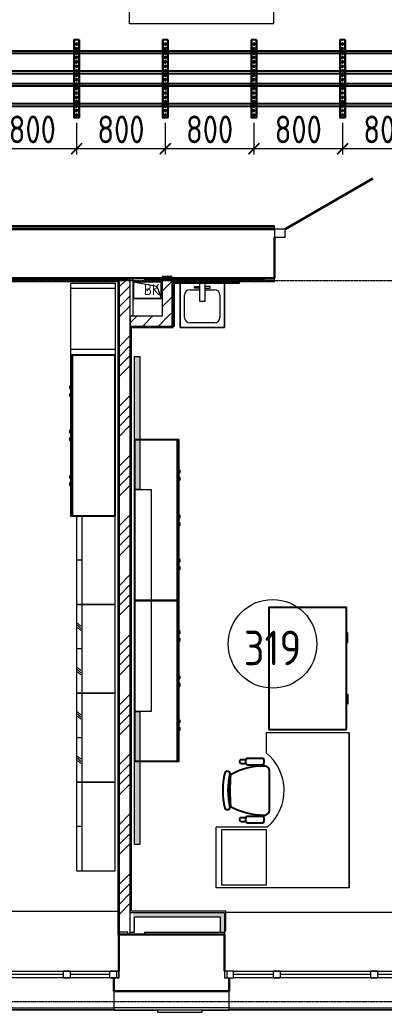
# Model space of a CAD drawing. Header units: millimetres. Extents: x -42533 to 645315, y 3457 to 82611.
# Drawn here: x 303572 to 306860, y 28174 to 37122 of the extents above; entities that cross this region are included whole.
import ezdxf
from ezdxf.enums import TextEntityAlignment as Align

# ---------------------------------------------------------------- set-up
doc = ezdxf.new("R2018")
doc.units = ezdxf.units.MM
doc.linetypes.add('ADSK_Линия сетки', pattern=[25, 20, -2.5, 0, -2.5])
for name, color, linetype in [('00_00_потолок_Панели из стали', 7, 'Continuous'), ('ЭОМ_Лотки авар.', 1, 'Continuous'), ('ЭОМ_Лотки рабочие', 5, 'Continuous')]:
    doc.layers.add(name, color=color, linetype=linetype)
for name, color, linetype, lineweight in [('_ Окна', 7, 'Continuous', 9), ('Аннотация', 7, 'Continuous', 18), ('Двери', 7, 'Continuous', 9), ('Обобщенные модели', 7, 'Continuous', 18), ('Окна', 7, 'Continuous', 9), ('Оси', 253, 'Continuous', 9), ('Перекрытие', 7, 'Continuous', 18), ('Сантехника', 7, 'Continuous', 18), ('Стены внутренние', 7, 'Continuous', 18), ('Стены наружные', 7, 'Continuous', 18), ('Стены несущие', 7, 'Continuous', 30), ('Стены отделка', 7, 'Continuous', 30), ('Стены штриховка', 7, 'Continuous', 9), ('ТХ', 5, 'Continuous', 0), ('ШТРИХОВКА', 252, 'Continuous', 15)]:
    doc.layers.add(name, color=color, linetype=linetype, lineweight=lineweight)
doc.layers.add('Линии', color=7, linetype='Continuous', lineweight=9, true_color=0x00a600)
doc.styles.add('GOST Common', font='GOST_Common.ttf', dxfattribs={"width": 0.9, "height": 350})
doc.styles.add('GOST Common_4', font='GOST_Common.ttf', dxfattribs={"width": 0.9, "height": 200})
doc.styles.get("Standard").update_dxf_attribs({"font": 'arial.ttf'})
doc.styles.add('М2', font='isocpeur.ttf', dxfattribs={"width": 0.8})
doc.dimstyles.new('М2-100', dxfattribs={"dimtxt": 250, "dimasz": 100, "dimexe": 50, "dimexo": 50, "dimgap": 50, "dimtad": 1, "dimdec": 0, "dimzin": 1, "dimtxsty": 'М2', "dimblk": 'ARCHTICK', "dimcen": 2.5, "dimdle": 50, "dimclre": 256, "dimclrt": 256, "dimadec": 0, "dimazin": 0, "dimtfac": 1, "dimtdec": 0, "dimtix": 1, "dimtmove": 1, "dimatfit": 3, "dimldrblk": 'NONE', "dimfxl": 1, "dimtolj": 1, "dimlwd": 9, "dimlwe": 9, "dimarcsym": 1})
pattern_1 = [(45, (507.34, 158.9), (-70.71068, 70.71068), [])]

# ---------------------------------------------------------------- blocks, each defined once
blk = doc.blocks.new('GM_Отверстие прямоугольное _в плите_ - Отверстие-V7-План 3-го этажа')
at = {"layer": 'Обобщенные модели'}
for p, q in [((-75, -125), (-75, 125)), ((-75, 125), (75, 125)), ((75, 125), (-75, 125)), ((-75, 125), (-75, -125)), ((-37.5, 87.5), (75, 125)), ((75, 125), (75, -125)), ((75, -125), (75, 125)), ((-75, -125), (-37.5, 87.5)), ((75, -125), (-75, -125)), ((-75, -125), (75, -125))]:
    blk.add_line(p, q, dxfattribs=at)
for start, end in [(360, 180), (180, 360), (60, 165), (300, 360), (195, 270)]:
    blk.add_arc((0, 0), 2.5, start, end, dxfattribs=at)
blk = doc.blocks.new('GM_Отверстие прямоугольное _в плите_ - Отверстие-V21-План 3-го этажа')
at = {"layer": 'Обобщенные модели'}
for p, q in [((-75, -125), (-75, 125)), ((-75, 125), (75, 125)), ((75, 125), (-75, 125)), ((-75, 125), (-75, -125)), ((-37.5, 87.5), (75, 125)), ((75, 125), (75, -125)), ((75, -125), (75, 125)), ((-75, -125), (-37.5, 87.5)), ((75, -125), (-75, -125)), ((-75, -125), (75, -125))]:
    blk.add_line(p, q, dxfattribs=at)
for start, end in [(360, 180), (180, 360), (60, 165), (300, 360), (195, 270)]:
    blk.add_arc((0, 0), 2.5, start, end, dxfattribs=at)
blk = doc.blocks.new('ТХ 3 этаж')
at = {"lineweight": 0}
h = blk.add_hatch(color=8, dxfattribs=at)
h.dxf.hatch_style = 1
h.paths.add_polyline_path([(31577.7, 7650.6), (31627.7, 7650.6), (31627.7, 6450.6), (31577.7, 6450.6)])
h = blk.add_hatch(color=8, dxfattribs=at)
h.dxf.hatch_style = 1
h.paths.add_polyline_path([(31577.7, 4450.6), (31627.7, 4450.6), (31627.7, 3250.6), (31577.7, 3250.6)])
at = {"color": 8, "linetype": 'Continuous'}
for p, q in [((31015.8, 7663.6), (31015.8, 6213.6)), ((31965.7, 5450.6), (31965.7, 6900.6)), ((31965.7, 4000.6), (31965.7, 5450.6)), ((32589.9, 4028.5), (32741.1, 4028.5)), ((32538.5, 4016.5), (32584.1, 4016.5)), ((32538.6, 3979.8), (32584.3, 3979.8)), ((32589.9, 3968.3), (32741.1, 3968.3)), ((32797.3, 3561.8), (32797.3, 3912)), ((32538.6, 3494.1), (32584.3, 3494.1)), ((32589.9, 3505.5), (32741.1, 3505.5)), ((32538.5, 3457.3), (32584.1, 3457.3)), ((32589.9, 3445.3), (32741.1, 3445.3))]:
    blk.add_line(p, q, dxfattribs=at)
at = {"color": 8, "linetype": 'Continuous', "lineweight": 5}
for p, q in [((33515.7, 4258.6), (32765.7, 4258.6)), ((33515.7, 4258.6), (32765.7, 4258.6)), ((32765.7, 4258.6), (32765.7, 4077.7)), ((33515.7, 4258.6), (33515.7, 2858.6)), ((33515.7, 2858.6), (33515.7, 4258.6)), ((32315.7, 2858.6), (32315.7, 3406.5)), ((32776.7, 3406.5), (32315.7, 3406.5)), ((33515.7, 2858.6), (32315.7, 2858.6))]:
    blk.add_line(p, q, dxfattribs=at)
at = {"color": 8, "linetype": 'Continuous'}
for points in [[(31403.7, 7663.6), (31003.7, 7663.6), (31003.7, 6213.6), (31403.7, 6213.6)], [(31003.7, 7362.3), (31003.7, 7379.6), (30993.5, 7379.6), (30993.5, 7362.3)], [(31003.7, 7294.6), (31003.7, 7312), (30993.5, 7312), (30993.5, 7294.6)], [(31003.7, 6965.4), (31003.7, 6982.7), (30993.5, 6982.7), (30993.5, 6965.4)], [(31003.7, 6897.7), (31003.7, 6915.1), (30993.5, 6915.1), (30993.5, 6897.7)], [(31577.7, 5450.6), (31977.7, 5450.6), (31977.7, 6900.6), (31577.7, 6900.6)], [(31977.7, 6623.5), (31977.7, 6606.1), (31988, 6606.1), (31988, 6623.5)], [(31003.7, 6558.3), (31003.7, 6575.7), (30993.5, 6575.7), (30993.5, 6558.3)], [(31977.7, 6555.8), (31977.7, 6538.5), (31988, 6538.5), (31988, 6555.8)], [(31003.7, 6490.7), (31003.7, 6508), (30993.5, 6508), (30993.5, 6490.7)], [(31977.7, 6216.5), (31977.7, 6199.1), (31988, 6199.1), (31988, 6216.5)], [(31977.7, 6148.8), (31977.7, 6131.4), (31988, 6131.4), (31988, 6148.8)], [(31977.7, 5819.6), (31977.7, 5802.2), (31988, 5802.2), (31988, 5819.6)], [(31977.7, 5751.9), (31977.7, 5734.6), (31988, 5734.6), (31988, 5751.9)], [(31577.7, 4000.6), (31977.7, 4000.6), (31977.7, 5450.6), (31577.7, 5450.6)], [(33490.7, 4288.6), (33490.7, 5388.6), (32790.7, 5388.6), (32790.7, 4288.6)], [(31977.7, 5173.5), (31977.7, 5156.1), (31988, 5156.1), (31988, 5173.5)], [(31977.7, 5105.8), (31977.7, 5088.5), (31988, 5088.5), (31988, 5105.8)], [(31977.7, 4766.5), (31977.7, 4749.1), (31988, 4749.1), (31988, 4766.5)], [(31977.7, 4698.8), (31977.7, 4681.4), (31988, 4681.4), (31988, 4698.8)], [(31977.7, 4369.6), (31977.7, 4352.2), (31988, 4352.2), (31988, 4369.6)], [(31977.7, 4301.9), (31977.7, 4284.6), (31988, 4284.6), (31988, 4301.9)]]:
    blk.add_lwpolyline(points, close=True, dxfattribs=at)
at = {"color": 8, "lineweight": 0}
for points in [[(31577.7, 7650.6), (31627.7, 7650.6), (31627.7, 6450.6), (31577.7, 6450.6), (31577.7, 7650.6)], [(31577.7, 4450.6), (31627.7, 4450.6), (31627.7, 3250.6), (31577.7, 3250.6), (31577.7, 4450.6)]]:
    blk.add_lwpolyline(points, dxfattribs=at)
at = {"color": 8, "linetype": 'Continuous', "lineweight": 5}
for points in [[(31727.7, 6450.6), (31727.7, 4450.6), (31577.7, 4450.6), (31577.7, 6450.6)], [(32367, 2885), (32367, 3385), (32767, 3385), (32767, 2885)]]:
    blk.add_lwpolyline(points, close=True, dxfattribs=at)
at = {"color": 8, "linetype": 'Continuous'}
for points in [[(33490.7, 5075.3), (33499.7, 5075.3), (33499.7, 5157.1), (33490.7, 5157.1)], [(33490.7, 4601.9), (33499.7, 4601.9), (33499.7, 4520), (33490.7, 4520)]]:
    blk.add_lwpolyline(points, dxfattribs=at)
for centre, radius, start, end in [((32639.9, 3998.4), 58.4, 148.95101, 211.04877), ((32691.1, 3998.4), 58.4, 328.95097, 31.04877), ((32748.9, 3333.5), 624.5, 89.87797, 119.10589), ((32547, 3998.1), 20.2, 114.89545, 245.33537), ((32751.9, 3912.6), 45.4, 359.25187, 92.18664), ((33123, 3737.6), 747.5, 167.60199, 192.39777), ((32416.2, 3882.3), 28.1, 34.29007, 145.70964), ((33169.5, 3737.6), 747.5, 167.60199, 192.39777), ((34201.3, 3737.6), 1761.9, 175.39382, 184.65462), ((32748.9, 4140.3), 624.5, 240.90677, 270.12147), ((32416.2, 3593), 28.1, 214.29147, 325.70827), ((32547.1, 3475.7), 20.2, 114.89545, 245.33537), ((32639.9, 3475.4), 58.4, 148.95098, 211.04877), ((32691.1, 3475.4), 58.4, 328.95097, 31.04877), ((32751.9, 3561.2), 45.4, 267.81347, 0.74787)]:
    blk.add_arc(centre, radius, start, end, dxfattribs=at)
at = {"color": 8, "linetype": 'Continuous', "lineweight": 5}
blk.add_arc((32491.4, 3737.5), 437, 310.76329, 51.11011, dxfattribs=at)
at = {"layer": 'ТХ', "color": 8}
for p, q in [((31103.7, 6213.6), (31103.7, 5413.6)), ((31103.7, 5813.6), (31053.7, 5813.6)), ((31103.7, 5413.6), (31103.7, 4613.6)), ((31103.7, 5413.6), (31103.7, 5013.6)), ((31064.6, 5247.7), (31092.9, 5219.5)), ((31064.6, 5227.7), (31092.9, 5199.5)), ((31064.6, 5207.7), (31092.9, 5179.5)), ((31103.7, 5013.6), (31053.7, 5013.6)), ((31064.6, 4847.7), (31092.9, 4819.5)), ((31064.6, 4827.7), (31092.9, 4799.5)), ((31064.6, 4807.7), (31092.9, 4779.5)), ((31103.7, 4613.6), (31103.7, 3813.6)), ((31103.7, 4613.6), (31103.7, 4213.6)), ((31064.6, 4447.7), (31092.9, 4419.5)), ((31064.6, 4427.7), (31092.9, 4399.5)), ((31064.6, 4407.7), (31092.9, 4379.5)), ((31103.7, 4213.6), (31053.7, 4213.6)), ((31064.6, 4047.7), (31092.9, 4019.5)), ((31064.6, 4027.7), (31092.9, 3999.5)), ((31064.6, 4007.7), (31092.9, 3979.5)), ((31103.7, 3813.6), (31103.7, 3013.6)), ((31103.7, 3413.6), (31053.7, 3413.6))]:
    blk.add_line(p, q, dxfattribs=at)
for points in [[(31403.7, 8313.6), (31403.7, 7663.6), (31003.7, 7663.6), (31003.7, 8313.6)], [(31403.7, 5413.6), (31403.7, 6213.6), (31053.7, 6213.6), (31053.7, 5413.6)], [(31403.7, 4613.6), (31403.7, 5413.6), (31053.7, 5413.6), (31053.7, 4613.6)], [(31403.7, 3813.6), (31403.7, 4613.6), (31053.7, 4613.6), (31053.7, 3813.6)], [(31403.7, 3013.6), (31403.7, 3813.6), (31053.7, 3813.6), (31053.7, 3013.6)]]:
    blk.add_lwpolyline(points, close=True, dxfattribs=at)
for points in [[(31403.7, 8263.6), (31003.7, 8263.6)], [(31403.7, 7713.6), (31003.7, 7713.6)]]:
    blk.add_lwpolyline(points, dxfattribs=at)
blk = doc.blocks.new('План 3 этажа')
at = {"layer": 'Стены внутренние', "lineweight": 9}
h = blk.add_hatch(dxfattribs=at)
h.set_pattern_fill('FP_4', color=8, style=0, pattern_type=2)
h.set_pattern_definition(pattern_1)
h.paths.add_polyline_path([(24816.343, 8132.544), (24904.343, 8132.544), (24904.343, 8477.14), (24816.343, 8477.14), (24816.343, 8263.886)])
h = blk.add_hatch(dxfattribs=at)
h.set_pattern_fill('FP_4', color=8, style=0, pattern_type=2)
h.set_pattern_definition(pattern_1)
h.paths.add_polyline_path([(24529.843, 8044.544), (24904.343, 8044.544), (24904.343, 8132.544), (24529.843, 8132.544)])
at = {"layer": 'Стены внутренние'}
for points in [[(24566.843, 2577.133), (24566.843, 2757.133), (24554.843, 2757.133), (24554.843, 2577.133)], [(25381.345, 2717.133), (25381.345, 2757.133), (24566.843, 2757.133), (24566.843, 2717.133), (25363.982, 2717.133)], [(25381.345, 2577.133), (25381.345, 2717.133), (25341.345, 2717.133), (25341.345, 2577.133), (25363.982, 2577.133)]]:
    blk.add_hatch(color=8, dxfattribs=at).paths.add_polyline_path(points)
at = {"layer": 'Стены штриховка'}
h = blk.add_hatch(dxfattribs=at)
h.set_pattern_fill('ANSI34', color=8, scale=20)
h.set_pattern_definition([(45, (507.34, 158.9), (-269.4077, 269.4077), []), (45, (597.15, 158.9), (-269.4077, 269.4077), []), (45, (686.95, 158.9), (-269.4077, 269.4077), []), (45, (776.75, 158.9), (-269.4077, 269.4077), [])])
h.paths.add_polyline_path([(24529.843, 2557.133), (24529.843, 8467.14), (24429.843, 8467.14), (24429.843, 2557.133)])
at = {"layer": '_ Окна', "color": 8}
for p, q in [((23926.349, 2197.133), (23106.349, 2197.133)), ((24346.349, 2197.133), (23986.349, 2197.133)), ((24406.349, 2227.133), (24406.349, 2167.133)), ((25401.345, 2227.133), (25401.345, 2167.133)), ((25821.345, 2197.133), (25461.345, 2197.133)), ((26701.345, 2197.133), (25881.345, 2197.133)), ((27121.345, 2197.133), (26761.345, 2197.133))]:
    blk.add_line(p, q, dxfattribs=at)
at = {"layer": '_ Окна', "color": 8, "lineweight": 18}
for p, q in [((23926.349, 2167.133), (23926.349, 2227.133)), ((23926.349, 2227.133), (23986.349, 2227.133)), ((23986.349, 2167.133), (23926.349, 2167.133)), ((23986.349, 2227.133), (23986.349, 2167.133)), ((24346.349, 2167.133), (24346.349, 2227.133)), ((24346.349, 2227.133), (24426.349, 2227.133)), ((24426.349, 2167.133), (24346.349, 2167.133)), ((24426.349, 2227.133), (24426.349, 2167.133)), ((25461.345, 2227.133), (25381.345, 2227.133)), ((25381.345, 2227.133), (25381.345, 2167.133)), ((25381.345, 2167.133), (25461.345, 2167.133)), ((25461.345, 2167.133), (25461.345, 2227.133)), ((25821.345, 2167.133), (25821.345, 2227.133)), ((25821.345, 2227.133), (25881.345, 2227.133)), ((25881.345, 2167.133), (25821.345, 2167.133)), ((25881.345, 2227.133), (25881.345, 2167.133)), ((26701.345, 2167.133), (26701.345, 2227.133)), ((26701.345, 2227.133), (26761.345, 2227.133)), ((26761.345, 2167.133), (26701.345, 2167.133)), ((26761.345, 2227.133), (26761.345, 2167.133))]:
    blk.add_line(p, q, dxfattribs=at)
at = {"layer": 'Аннотация', "color": 8, "lineweight": 20}
for p, q in [((24523.606, 10768.815), (24523.606, 11268.815)), ((25823.606, 11268.815), (25823.606, 10768.815)), ((25823.606, 10768.815), (24523.606, 10768.815))]:
    blk.add_line(p, q, dxfattribs=at)
at = {"layer": 'Двери', "color": 8, "lineweight": 30}
blk.add_line((25926.343, 8917.14), (26718.756, 9374.64), dxfattribs=at)
at = {"layer": 'Двери', "color": 8}
for p, q in [((25831.343, 8917.14), (25831.343, 8847.14)), ((25926.343, 8917.14), (25831.343, 8917.14)), ((25926.343, 8847.14), (25926.343, 8917.14)), ((25831.343, 8847.14), (25926.343, 8847.14))]:
    blk.add_line(p, q, dxfattribs=at)
at = {"layer": 'Линии', "color": 8}
blk.add_circle((25813.661, 5178.188), 400, dxfattribs=at)
at = {"layer": 'Обобщенные модели', "color": 8}
for p, q in [((24557.343, 8291.544), (24557.343, 8441.544)), ((24557.343, 8441.544), (24807.343, 8441.544)), ((24557.343, 8441.544), (24769.843, 8404.044)), ((24807.343, 8441.544), (24557.343, 8441.544)), ((24557.343, 8441.544), (24557.343, 8291.544)), ((24807.343, 8441.544), (24807.343, 8291.544)), ((24807.343, 8291.544), (24807.343, 8441.544)), ((24769.843, 8404.044), (24807.343, 8291.544)), ((24807.343, 8291.544), (24557.343, 8291.544)), ((24557.343, 8291.544), (24807.343, 8291.544))]:
    blk.add_line(p, q, dxfattribs=at)
for start, end in [(90, 270), (105, 180), (210, 270), (270, 90), (330, 75)]:
    blk.add_arc((24682.343, 8366.544), 2.5, start, end, dxfattribs=at)
at = {"layer": 'Окна', "color": 8}
for p, q in [((23106.349, 2227.133), (23926.349, 2227.133)), ((23926.349, 2167.133), (23106.349, 2167.133)), ((23986.349, 2227.133), (23926.349, 2227.133)), ((23926.349, 2167.133), (23986.349, 2167.133)), ((23986.349, 2227.133), (24346.349, 2227.133)), ((24346.349, 2167.133), (23986.349, 2167.133)), ((24426.349, 2227.133), (24346.349, 2227.133)), ((24346.349, 2167.133), (24426.349, 2167.133)), ((24426.349, 2167.133), (24426.349, 2227.133)), ((25461.345, 2227.133), (25381.345, 2227.133)), ((25381.345, 2227.133), (25381.345, 2167.133)), ((25381.345, 2167.133), (25461.345, 2167.133)), ((25461.345, 2227.133), (25821.345, 2227.133)), ((25821.345, 2167.133), (25461.345, 2167.133)), ((25881.345, 2227.133), (25821.345, 2227.133)), ((25821.345, 2167.133), (25881.345, 2167.133)), ((25881.345, 2227.133), (26701.345, 2227.133)), ((26701.345, 2167.133), (25881.345, 2167.133)), ((26761.345, 2227.133), (26701.345, 2227.133)), ((26701.345, 2167.133), (26761.345, 2167.133)), ((26761.345, 2227.133), (27121.345, 2227.133)), ((27121.345, 2167.133), (26761.345, 2167.133))]:
    blk.add_line(p, q, dxfattribs=at)
at = {"layer": 'Оси', "color": 8, "linetype": 'ADSK_Линия сетки'}
for p, q in [((-10051.774, 8453.902), (56512.196, 8453.902)), ((-10051.774, 1953.902), (51155.436, 1953.902))]:
    blk.add_line(p, q, dxfattribs=at)
at = {"layer": 'Перекрытие', "color": 8}
for p, q in [((24554.843, 8477.14), (24554.843, 8467.14)), ((24417.843, 2765.558), (19828.354, 2765.558)), ((30051.48, 2757.133), (25393.345, 2757.133))]:
    blk.add_line(p, q, dxfattribs=at)
at = {"layer": 'Сантехника', "color": 8}
for p, q in [((24979.343, 8432.14), (24979.343, 8032.14)), ((24979.343, 8032.14), (24979.343, 8432.14)), ((25154.343, 8432.14), (25154.343, 8267.127)), ((25204.343, 8267.127), (25204.343, 8432.14)), ((25379.343, 8032.14), (25379.343, 8432.14)), ((25379.343, 8432.14), (25379.343, 8032.14)), ((25019.343, 8122.139), (25019.343, 8322.141)), ((25069.343, 8372.141), (25154.343, 8372.141)), ((25109.343, 8402.14), (25154.343, 8402.14)), ((25109.343, 8387.14), (25109.343, 8402.14)), ((25154.343, 8387.14), (25109.343, 8387.14)), ((25249.343, 8402.14), (25204.343, 8402.14)), ((25204.343, 8387.14), (25249.343, 8387.14)), ((25204.343, 8372.141), (25289.342, 8372.141)), ((25249.343, 8387.14), (25249.343, 8402.14)), ((25339.342, 8322.141), (25339.342, 8122.139)), ((25154.343, 8267.127), (25204.343, 8267.127)), ((25289.342, 8072.139), (25069.343, 8072.139)), ((24979.343, 8032.14), (25379.343, 8032.14)), ((25379.343, 8032.14), (24979.343, 8032.14))]:
    blk.add_line(p, q, dxfattribs=at)
for centre, start, end in [((25069.343, 8322.141), 90, 180), ((25289.342, 8322.141), 0, 90), ((25069.343, 8122.139), 180, 270), ((25289.342, 8122.139), 270, 0)]:
    blk.add_arc(centre, 50, start, end, dxfattribs=at)
at = {"layer": 'Стены наружные', "color": 8}
for p, q in [((22646.349, 1897.133), (24381.349, 1897.133)), ((25421.345, 1897.133), (27156.345, 1897.133)), ((24381.349, 1877.133), (22646.349, 1877.133)), ((24381.349, 1876.133), (22646.349, 1876.133)), ((24381.349, 1876.133), (24381.349, 1877.133)), ((27156.345, 1877.133), (25421.345, 1877.133)), ((25421.345, 1877.133), (25421.345, 1876.133)), ((27156.345, 1876.133), (25421.345, 1876.133))]:
    blk.add_line(p, q, dxfattribs=at)
at = {"layer": 'Стены несущие', "color": 8}
for p, q in [((18791.343, 8917.14), (25831.343, 8917.14)), ((25831.343, 8477.14), (25831.343, 8847.14)), ((25831.343, 8477.14), (18791.343, 8477.14)), ((24426.349, 2557.133), (24426.349, 2227.133)), ((24426.349, 2557.133), (25381.345, 2557.133)), ((25381.345, 2227.133), (25381.345, 2557.133)), ((24381.349, 2167.133), (24381.349, 2047.133)), ((25421.345, 2047.133), (25421.345, 2167.133)), ((25421.345, 2047.133), (24381.349, 2047.133))]:
    blk.add_line(p, q, dxfattribs=at)
at = {"layer": 'Стены отделка', "color": 8, "lineweight": 9}
for p, q in [((25831.343, 8949.14), (18681.343, 8949.14)), ((25831.343, 8917.14), (25831.343, 8949.14)), ((24507.343, 8457.14), (18767.343, 8457.14)), ((18767.343, 8445.14), (24417.843, 8445.14)), ((24417.843, 8457.14), (24417.843, 2557.133)), ((24554.843, 8467.14), (24429.843, 8467.14)), ((24429.843, 8467.14), (24429.843, 2557.133)), ((24507.343, 8457.14), (24507.343, 8477.14)), ((24529.843, 2557.133), (24529.843, 8467.14)), ((24554.843, 8132.544), (24554.843, 8467.14)), ((24657.343, 8477.14), (24657.343, 8457.14)), ((25741.343, 8457.14), (24657.343, 8457.14)), ((24904.343, 8490.544), (24816.343, 8490.544)), ((24816.343, 8490.544), (24816.343, 8132.544)), ((24904.343, 8490.544), (24904.343, 8044.544)), ((24929.343, 8432.14), (25516.843, 8432.14)), ((24929.343, 8044.544), (24929.343, 8432.14)), ((25516.843, 8432.14), (25516.843, 8457.14)), ((25516.843, 8445.14), (25831.343, 8445.14)), ((25831.343, 8445.14), (25831.343, 8477.14)), ((24816.343, 8132.544), (24529.843, 8132.544)), ((24529.843, 8044.544), (24929.343, 8044.544)), ((24566.843, 8038.544), (24539.843, 8038.544)), ((24541.843, 2769.133), (24541.843, 8032.544)), ((24541.843, 8032.544), (24916.343, 8032.544)), ((24566.843, 8044.544), (24566.843, 8038.544)), ((24916.343, 8032.544), (24916.343, 8044.544)), ((24526.843, 2757.133), (24526.843, 2577.133)), ((24526.843, 2757.133), (25381.345, 2757.133)), ((25391.345, 2769.133), (24541.843, 2769.133)), ((24566.843, 2717.133), (25341.345, 2717.133)), ((24566.843, 2577.133), (24566.843, 2717.133)), ((25341.345, 2717.133), (25341.345, 2577.133)), ((25381.345, 2757.133), (25381.345, 2557.133)), ((25393.345, 2589.133), (25393.345, 2767.133)), ((24417.843, 2557.133), (24426.349, 2557.133)), ((24507.343, 2577.133), (24426.349, 2577.133)), ((24426.349, 2577.133), (24426.349, 2557.133)), ((24507.343, 2557.133), (24507.343, 2577.133)), ((24526.843, 2577.133), (24566.843, 2577.133)), ((24657.343, 2577.133), (24657.343, 2557.133)), ((24657.343, 2577.133), (25381.345, 2577.133)), ((25381.345, 2589.133), (25393.345, 2589.133)), ((24381.349, 2047.133), (24381.349, 1877.133)), ((25421.345, 1877.133), (25421.345, 2047.133)), ((25421.345, 1897.133), (24381.349, 1897.133)), ((24381.349, 1877.133), (25421.345, 1877.133)), ((24381.349, 1876.133), (24778.2, 1876.133)), ((24778.2, 1857.133), (24778.2, 1877.133)), ((24778.2, 1857.133), (25178.2, 1857.133)), ((25178.2, 1857.133), (25178.2, 1876.133)), ((25178.2, 1876.133), (25421.345, 1876.133))]:
    blk.add_line(p, q, dxfattribs=at)
at = {"layer": 'Стены штриховка', "color": 8}
for p, q in [((25831.343, 8947.14), (18681.343, 8947.14)), ((25831.343, 8937.14), (18791.343, 8937.14)), ((18767.343, 8447.14), (24419.843, 8447.14)), ((24419.843, 8447.14), (24419.843, 2557.133)), ((24914.343, 8447.14), (25831.343, 8447.14)), ((24914.343, 8044.544), (24914.343, 8447.14)), ((24920.343, 8441.14), (25516.843, 8441.14)), ((24920.343, 8044.544), (24920.343, 8441.14)), ((25741.343, 8457.14), (25831.343, 8457.14)), ((24529.843, 8132.544), (24529.843, 8044.544)), ((24539.843, 2767.133), (24539.843, 8038.544)), ((24566.843, 8038.544), (24566.843, 8034.544)), ((24566.843, 8034.544), (24916.343, 8034.544)), ((25393.345, 2767.133), (24539.843, 2767.133)), ((25391.345, 2589.133), (25391.345, 2769.133)), ((25393.345, 2769.133), (25391.345, 2769.133)), ((25393.345, 2767.133), (25393.345, 2769.133))]:
    blk.add_line(p, q, dxfattribs=at)
at = {"layer": 'Обобщенные модели', "color": 8, "rotation": 269.9999999999994}
for name in ['GM_Отверстие прямоугольное _в плите_ - Отверстие-V7-План 3-го этажа', 'GM_Отверстие прямоугольное _в плите_ - Отверстие-V21-План 3-го этажа']:
    blk.add_blockref(name, (24682.343, 8366.544), dxfattribs=at)
at = {"layer": 'ЭОМ_Лотки рабочие'}
blk.add_blockref('ТХ 3 этаж', (-7010.895, 118.542), dxfattribs=at)
at = {"layer": 'Аннотация', "color": 8, "lineweight": 9, "line_spacing_factor": 1.022766}
for s, insert, char_height, width, attachment_point, style in [('\\pxt3.6,7.2,10.8,14.4,18,21.6,25.2,28.8,32.4,36,39.6,43.2,46.8,50.4,54,57.6,61.2,64.8,68.4,72,75.6,79.2,82.8,86.4,90,93.6,97.2,100.8,104.4,108,111.6,115.2;{ВК}', (24652.218, 8422.87), 100, 156.348, 1, 'GOST Common_4'), ('319', (25813.661, 5141.24), 312.5, 520.21112, 5, 'GOST Common')]:
    blk.add_mtext(s, dxfattribs=dict(at, insert=insert, char_height=char_height, width=width, attachment_point=attachment_point, style=style))
blk = doc.blocks.new('*U1329')
at = {"color": 0, "linetype": 'Continuous', "lineweight": 25}
for p, q in [((-78.8, -46976.1), (-78.8, 0)), ((78.8, -46976.1), (78.8, 0))]:
    blk.add_line(p, q, dxfattribs=at)
blk.add_lwpolyline([(100.8, -46976.1), (100.8, 0), (-100.8, 0), (-100.8, -46976.1)], close=True, dxfattribs=at)
at = {"color": 0, "flags": 9}
for tag, p in [('АРТИКУЛ', (-59.7, -11.8)), ('НАИМЕНОВАНИЕ', (-59.1, -7)), ('ПРИМЕЧАНИЕ', (-58.8, -17.3))]:
    blk.add_attdef(tag, text='', height=2.5, dxfattribs=at).set_placement(p, align=Align.TOP_LEFT)
at = {"color": 0, "lineweight": 30, "flags": 104}
for tag, p in [('ВЫСОТА', (-59.6, -20.9)), ('ДЛИНА', (-59.5, -36.1)), ('ТОЛЩИНА', (-59, -31)), ('ШИРИНА', (-58.9, -25.1))]:
    blk.add_attdef(tag, text='', height=2.5, dxfattribs=at).set_placement(p, align=Align.TOP_LEFT)
blk = doc.blocks.new('*U1334')
at = {"color": 0, "linetype": 'Continuous', "lineweight": 25}
for p, q in [((-78.8, -46398.7), (-78.8, 0)), ((78.8, -46398.7), (78.8, 0))]:
    blk.add_line(p, q, dxfattribs=at)
blk.add_lwpolyline([(100.8, -46398.7), (100.8, 0), (-100.8, 0), (-100.8, -46398.7)], close=True, dxfattribs=at)
at = {"color": 0, "flags": 9}
for tag, p in [('АРТИКУЛ', (-59.7, -11.8)), ('НАИМЕНОВАНИЕ', (-59.1, -7)), ('ПРИМЕЧАНИЕ', (-58.8, -17.3))]:
    blk.add_attdef(tag, text='', height=2.5, dxfattribs=at).set_placement(p, align=Align.TOP_LEFT)
at = {"color": 0, "lineweight": 30, "flags": 104}
for tag, p in [('ВЫСОТА', (-59.6, -20.9)), ('ДЛИНА', (-59.5, -36.1)), ('ТОЛЩИНА', (-59, -31)), ('ШИРИНА', (-58.9, -25.1))]:
    blk.add_attdef(tag, text='', height=2.5, dxfattribs=at).set_placement(p, align=Align.TOP_LEFT)
blk = doc.blocks.new('*U45')
at = {"color": 0, "linetype": 'ByBlock', "lineweight": -2}
for points in [[(24, -700), (24, 0), (-24, 0), (-24, -700)], [(-22.5, -700), (-22.5, 0)], [(22.5, -700), (22.5, 0)], [(-24, -700), (24, -700)]]:
    blk.add_lwpolyline(points, dxfattribs=at)
at = {"color": 254, "transparency": 33554483}
blk.add_lwpolyline([(0, 0.7), (0, -2.2)], dxfattribs=at)
at = {"color": 0, "linetype": 'ByBlock', "lineweight": -2}
for points in [[(-6.7, -54.8, 0.345739), (-6.7, -65.2), (6.7, -65.2, 0.345739), (6.7, -54.8)], [(-5.2, -13.3), (-5.2, -26.7, 0.345739), (5.2, -26.7), (5.2, -13.3, 0.345739)], [(-6.7, -134.8, 0.345739), (-6.7, -145.2), (6.7, -145.2, 0.345739), (6.7, -134.8)], [(-5.2, -173.3), (-5.2, -186.7, 0.345739), (5.2, -186.7), (5.2, -173.3, 0.345739)], [(-5.2, -93.3), (-5.2, -106.7, 0.345739), (5.2, -106.7), (5.2, -93.3, 0.345739)], [(-6.7, -214.8, 0.345739), (-6.7, -225.2), (6.7, -225.2, 0.345739), (6.7, -214.8)], [(-5.2, -253.3), (-5.2, -266.7, 0.345739), (5.2, -266.7), (5.2, -253.3, 0.345739)], [(-6.7, -294.8, 0.345739), (-6.7, -305.2), (6.7, -305.2, 0.345739), (6.7, -294.8)], [(-5.2, -333.3), (-5.2, -346.7, 0.345739), (5.2, -346.7), (5.2, -333.3, 0.345739)], [(-6.7, -374.8, 0.345739), (-6.7, -385.2), (6.7, -385.2, 0.345739), (6.7, -374.8)], [(-5.2, -413.3), (-5.2, -426.7, 0.345739), (5.2, -426.7), (5.2, -413.3, 0.345739)], [(-6.7, -454.8, 0.345739), (-6.7, -465.2), (6.7, -465.2, 0.345739), (6.7, -454.8)], [(-6.7, -534.8, 0.345739), (-6.7, -545.2), (6.7, -545.2, 0.345739), (6.7, -534.8)], [(-5.2, -493.3), (-5.2, -506.7, 0.345739), (5.2, -506.7), (5.2, -493.3, 0.345739)], [(-6.7, -614.8, 0.345739), (-6.7, -625.2), (6.7, -625.2, 0.345739), (6.7, -614.8)], [(-5.2, -573.3), (-5.2, -586.7, 0.345739), (5.2, -586.7), (5.2, -573.3, 0.345739)], [(-5.2, -653.3), (-5.2, -666.7, 0.345739), (5.2, -666.7), (5.2, -653.3, 0.345739)]]:
    blk.add_lwpolyline(points, format="xyb", close=True, dxfattribs=at)
at = {"flags": 9}
for tag, p in [('АРТИКУЛ', (-58.9, -24.5)), ('ПРИМЕЧАНИЕ', (-58.3, -30.8)), ('НАИМЕНОВАНИЕ', (-58.2, -19.4))]:
    blk.add_attdef(tag, p, '', height=2.5, dxfattribs=at)
at = {"lineweight": 30, "flags": 104}
blk.add_attdef('ДЛИНА', text='', height=2.5, dxfattribs=at).set_placement((-57.7, -34.6), align=Align.TOP_LEFT)
blk = doc.blocks.new('_ArchTick')
at = {"color": 0, "linetype": 'ByBlock', "lineweight": 70, "const_width": 0.15}
blk.add_lwpolyline([(-0.5, -0.5), (0.5, 0.5)], dxfattribs=at)
blk = doc.blocks.new('*D1573')
at = {"layer": '00_00_потолок_Панели из стали', "lineweight": 9, "transparency": 16777216}
for p, q in [((303284.1, 36192.2), (303284.1, 35908.8)), ((304084.3, 36191.6), (304084.3, 35908.8))]:
    blk.add_line(p, q, dxfattribs=at)
at = {"layer": '00_00_потолок_Панели из стали', "color": 0, "lineweight": 9, "transparency": 16777216}
blk.add_line((304134.3, 35958.8), (303234.1, 35958.8), dxfattribs=at)
at = {"layer": 'Defpoints', "color": 0, "transparency": 16777216}
for p in [(303284.1, 36242.2), (304084.3, 36241.6), (303284.1, 35958.8)]:
    blk.add_point(p, dxfattribs=at)
at = {"layer": '00_00_потолок_Панели из стали', "color": 0, "lineweight": 9, "transparency": 16777216, "xscale": 100, "yscale": 100, "zscale": 100, "rotation": 180}
blk.add_blockref('_ArchTick', (303284.1, 35958.8), dxfattribs=at)
at = {"layer": '00_00_потолок_Панели из стали', "color": 0, "lineweight": 9, "transparency": 16777216, "xscale": 100, "yscale": 100, "zscale": 100}
blk.add_blockref('_ArchTick', (304084.3, 35958.8), dxfattribs=at)
at = {"layer": '00_00_потолок_Панели из стали', "transparency": 16777216, "insert": (303684.2, 36133.8), "char_height": 250, "attachment_point": 5, "style": 'М2'}
blk.add_mtext('\\A1;800', dxfattribs=at)
blk = doc.blocks.new('_None')
blk = doc.blocks.new('*D1574')
at = {"layer": '00_00_потолок_Панели из стали', "lineweight": 9, "transparency": 16777216}
for p, q in [((304084.3, 36192.2), (304084.3, 35908.8)), ((304884.5, 36191.6), (304884.5, 35908.8))]:
    blk.add_line(p, q, dxfattribs=at)
at = {"layer": '00_00_потолок_Панели из стали', "color": 0, "lineweight": 9, "transparency": 16777216}
blk.add_line((304934.5, 35958.8), (304034.3, 35958.8), dxfattribs=at)
at = {"layer": 'Defpoints', "color": 0, "transparency": 16777216}
for p in [(304084.3, 36242.2), (304884.5, 36241.6), (304084.3, 35958.8)]:
    blk.add_point(p, dxfattribs=at)
at = {"layer": '00_00_потолок_Панели из стали', "color": 0, "lineweight": 9, "transparency": 16777216, "xscale": 100, "yscale": 100, "zscale": 100, "rotation": 180}
blk.add_blockref('_ArchTick', (304084.3, 35958.8), dxfattribs=at)
at = {"layer": '00_00_потолок_Панели из стали', "color": 0, "lineweight": 9, "transparency": 16777216, "xscale": 100, "yscale": 100, "zscale": 100}
blk.add_blockref('_ArchTick', (304884.5, 35958.8), dxfattribs=at)
at = {"layer": '00_00_потолок_Панели из стали', "transparency": 16777216, "insert": (304484.4, 36133.8), "char_height": 250, "attachment_point": 5, "style": 'М2'}
blk.add_mtext('\\A1;800', dxfattribs=at)
blk = doc.blocks.new('*D1575')
at = {"layer": '00_00_потолок_Панели из стали', "lineweight": 9, "transparency": 16777216}
for p, q in [((304884.5, 36192.2), (304884.5, 35908.8)), ((305684.7, 36191.6), (305684.7, 35908.8))]:
    blk.add_line(p, q, dxfattribs=at)
at = {"layer": '00_00_потолок_Панели из стали', "color": 0, "lineweight": 9, "transparency": 16777216}
blk.add_line((305734.7, 35958.8), (304834.5, 35958.8), dxfattribs=at)
at = {"layer": 'Defpoints', "color": 0, "transparency": 16777216}
for p in [(304884.5, 36242.2), (305684.7, 36241.6), (304884.5, 35958.8)]:
    blk.add_point(p, dxfattribs=at)
at = {"layer": '00_00_потолок_Панели из стали', "color": 0, "lineweight": 9, "transparency": 16777216, "xscale": 100, "yscale": 100, "zscale": 100, "rotation": 180}
blk.add_blockref('_ArchTick', (304884.5, 35958.8), dxfattribs=at)
at = {"layer": '00_00_потолок_Панели из стали', "color": 0, "lineweight": 9, "transparency": 16777216, "xscale": 100, "yscale": 100, "zscale": 100}
blk.add_blockref('_ArchTick', (305684.7, 35958.8), dxfattribs=at)
at = {"layer": '00_00_потолок_Панели из стали', "transparency": 16777216, "insert": (305284.6, 36133.8), "char_height": 250, "attachment_point": 5, "style": 'М2'}
blk.add_mtext('\\A1;800', dxfattribs=at)
blk = doc.blocks.new('*D1576')
at = {"layer": '00_00_потолок_Панели из стали', "lineweight": 9, "transparency": 16777216}
for p, q in [((305684.7, 36192.2), (305684.7, 35908.8)), ((306484.9, 36191.6), (306484.9, 35908.8))]:
    blk.add_line(p, q, dxfattribs=at)
at = {"layer": '00_00_потолок_Панели из стали', "color": 0, "lineweight": 9, "transparency": 16777216}
blk.add_line((306534.9, 35958.8), (305634.7, 35958.8), dxfattribs=at)
at = {"layer": 'Defpoints', "color": 0, "transparency": 16777216}
for p in [(305684.7, 36242.2), (306484.9, 36241.6), (305684.7, 35958.8)]:
    blk.add_point(p, dxfattribs=at)
at = {"layer": '00_00_потолок_Панели из стали', "color": 0, "lineweight": 9, "transparency": 16777216, "xscale": 100, "yscale": 100, "zscale": 100, "rotation": 180}
blk.add_blockref('_ArchTick', (305684.7, 35958.8), dxfattribs=at)
at = {"layer": '00_00_потолок_Панели из стали', "color": 0, "lineweight": 9, "transparency": 16777216, "xscale": 100, "yscale": 100, "zscale": 100}
blk.add_blockref('_ArchTick', (306484.9, 35958.8), dxfattribs=at)
at = {"layer": '00_00_потолок_Панели из стали', "transparency": 16777216, "insert": (306084.8, 36133.8), "char_height": 250, "attachment_point": 5, "style": 'М2'}
blk.add_mtext('\\A1;800', dxfattribs=at)
blk = doc.blocks.new('*D1577')
at = {"layer": '00_00_потолок_Панели из стали', "lineweight": 9, "transparency": 16777216}
for p, q in [((306484.9, 36192.2), (306484.9, 35908.8)), ((307285.1, 36191.6), (307285.1, 35908.8))]:
    blk.add_line(p, q, dxfattribs=at)
at = {"layer": '00_00_потолок_Панели из стали', "color": 0, "lineweight": 9, "transparency": 16777216}
blk.add_line((307335.1, 35958.8), (306434.9, 35958.8), dxfattribs=at)
at = {"layer": 'Defpoints', "color": 0, "transparency": 16777216}
for p in [(306484.9, 36242.2), (307285.1, 36241.6), (306484.9, 35958.8)]:
    blk.add_point(p, dxfattribs=at)
at = {"layer": '00_00_потолок_Панели из стали', "color": 0, "lineweight": 9, "transparency": 16777216, "xscale": 100, "yscale": 100, "zscale": 100, "rotation": 180}
blk.add_blockref('_ArchTick', (306484.9, 35958.8), dxfattribs=at)
at = {"layer": '00_00_потолок_Панели из стали', "color": 0, "lineweight": 9, "transparency": 16777216, "xscale": 100, "yscale": 100, "zscale": 100}
blk.add_blockref('_ArchTick', (307285.1, 35958.8), dxfattribs=at)
at = {"layer": '00_00_потолок_Панели из стали', "transparency": 16777216, "insert": (306885, 36133.8), "char_height": 250, "attachment_point": 5, "style": 'М2'}
blk.add_mtext('\\A1;800', dxfattribs=at)

msp = doc.modelspace()

# ---------------------------------------------------------------- block references
at = {"layer": 'ШТРИХОВКА'}
msp.add_blockref('План 3 этажа', (280039.2, 26316.4), dxfattribs=at)
at = {"layer": 'ЭОМ_Лотки авар.', "color": 1, "rotation": 90}
msp.add_blockref('*U1334', (281601.3, 36738.1), dxfattribs=at)
at = {"layer": 'ЭОМ_Лотки рабочие'}
ref = msp.add_blockref('*U45', (304084.3, 36242.2), dxfattribs=dict(at, rotation=180))
lines = msp.add_mtext('700 мм', dxfattribs={"layer": '0', "insert": (304142, 36276.8), "char_height": 2.5, "attachment_point": 1, "rotation": 180})
ref.add_attrib('ДЛИНА', '', (304142, 36276.8)).embed_mtext(lines)
ref = msp.add_blockref('*U45', (304884.5, 36242.2), dxfattribs=dict(at, rotation=180))
lines = msp.add_mtext('700 мм', dxfattribs={"layer": '0', "insert": (304942.2, 36276.8), "char_height": 2.5, "attachment_point": 1, "rotation": 180})
ref.add_attrib('ДЛИНА', '', (304942.2, 36276.8)).embed_mtext(lines)
ref = msp.add_blockref('*U45', (305684.7, 36242.2), dxfattribs=dict(at, rotation=180))
lines = msp.add_mtext('700 мм', dxfattribs={"layer": '0', "insert": (305742.4, 36276.8), "char_height": 2.5, "attachment_point": 1, "rotation": 180})
ref.add_attrib('ДЛИНА', '', (305742.4, 36276.8)).embed_mtext(lines)
ref = msp.add_blockref('*U45', (306484.9, 36242.2), dxfattribs=dict(at, rotation=180))
lines = msp.add_mtext('700 мм', dxfattribs={"layer": '0', "insert": (306542.6, 36276.8), "char_height": 2.5, "attachment_point": 1, "rotation": 180})
ref.add_attrib('ДЛИНА', '', (306542.6, 36276.8)).embed_mtext(lines)
at = {"layer": 'ЭОМ_Лотки рабочие', "rotation": 90}
msp.add_blockref('*U1329', (281323.5, 36443.5), dxfattribs=at)

# ---------------------------------------------------------------- dimensions: what is measured, and where the dimension line sits
at = {"layer": '00_00_потолок_Панели из стали'}
for base, p1, p2, picture, middle in [((303284.1, 35958.8), (304084.3, 36241.6), (303284.1, 36242.2), '*D1573', (303684.2, 36133.8)), ((304084.3, 35958.8), (304884.5, 36241.6), (304084.3, 36242.2), '*D1574', (304484.4, 36133.8)), ((304884.5, 35958.8), (305684.7, 36241.6), (304884.5, 36242.2), '*D1575', (305284.6, 36133.8)), ((305684.7, 35958.8), (306484.9, 36241.6), (305684.7, 36242.2), '*D1576', (306084.8, 36133.8)), ((306484.9, 35958.8), (307285.1, 36241.6), (306484.9, 36242.2), '*D1577', (306885, 36133.8))]:
    dim = msp.add_linear_dim(base=base, p1=p1, p2=p2, dimstyle='М2-100', dxfattribs=at)
    dim.commit()
    dim.dimension.update_dxf_attribs({"geometry": picture, "text_midpoint": middle})

doc.saveas('drawing.dxf')
